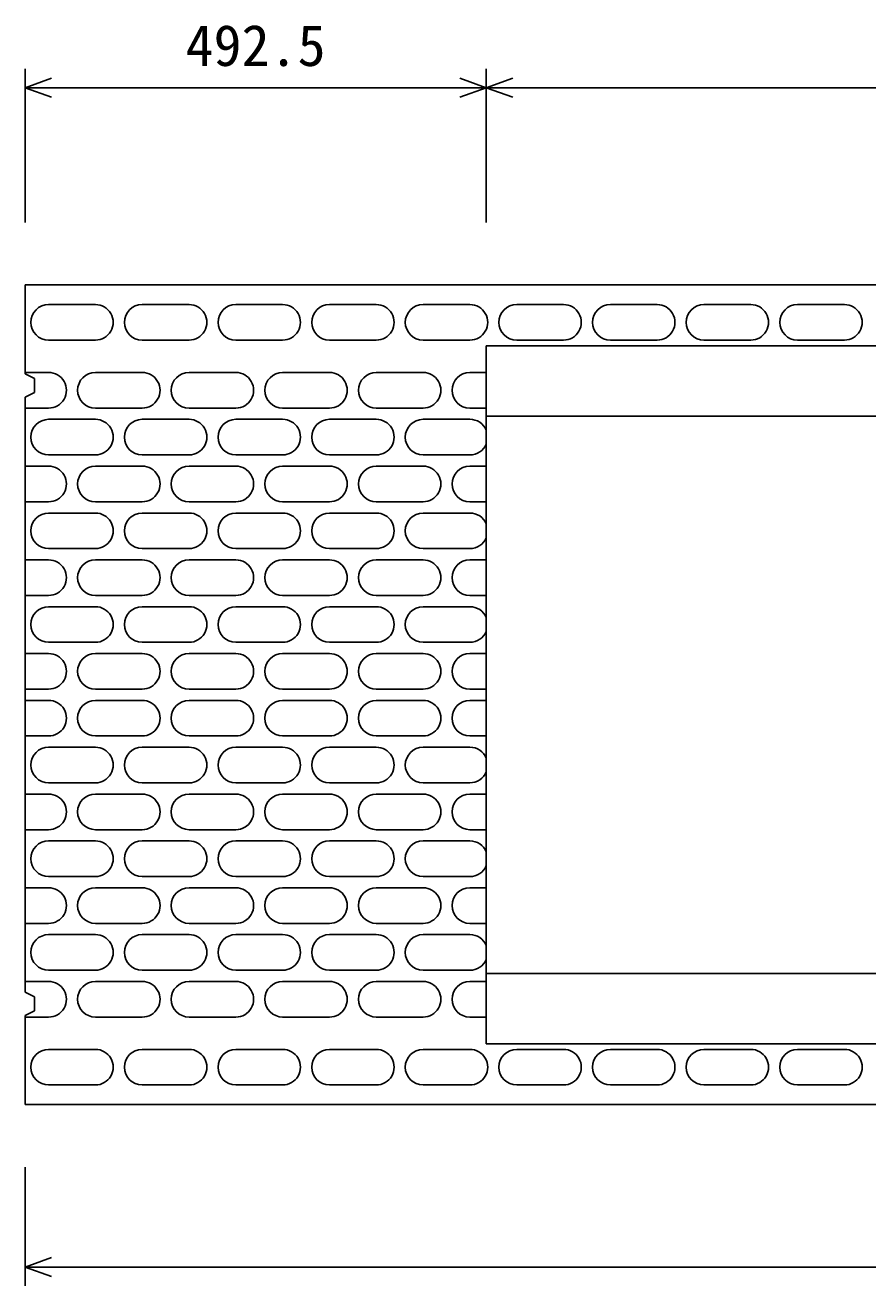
# Model space of a CAD drawing. Units: millimetres, scale not verified. Extents: x -16800 to 16800, y -5940 to 5940.
# Drawn here: x -9754 to -8854, y 2594 to 3939 of the extents above; entities that cross this region are included whole.
import ezdxf
from ezdxf.enums import TextEntityAlignment as Align

# ---------------------------------------------------------------- set-up
doc = ezdxf.new("R2010")
doc.units = ezdxf.units.MM
doc.header["$LTSCALE"] = 20
for name, color, linetype, lineweight in [('0-0_DIM', 7, 'Continuous', 25), ('0-2_HATCH', 6, 'Continuous', 25), ('0-5_OUTLINE', 3, 'Continuous', 25)]:
    doc.layers.add(name, color=color, linetype=linetype, lineweight=lineweight)
doc.styles.add('ＭＳ ゴシック', font='')
doc.styles.get('ＭＳ ゴシック').set_extended_font_data('MS Gothic')

msp = doc.modelspace()

# ---------------------------------------------------------------- linework, layer by layer
at = {"layer": '0-0_DIM'}
for p, q in [((-9753.83, 3892.7), (-9753.83, 3728.94)), ((-9261.32, 3892.7), (-9261.32, 3728.94)), ((-9753.83, 3872.7), (-9725.63, 3882.96)), ((-9289.52, 3882.96), (-9261.32, 3872.7)), ((-9261.32, 3872.7), (-9233.13, 3882.96)), ((-9261.32, 3872.7), (-9753.83, 3872.7)), ((-9725.63, 3862.44), (-9753.83, 3872.7)), ((-9261.32, 3872.7), (-9289.52, 3862.44)), ((-8246.33, 3872.7), (-9261.32, 3872.7)), ((-9233.13, 3862.44), (-9261.32, 3872.7)), ((-9753.83, 2593.94), (-9753.83, 2720.61)), ((-9753.83, 2613.94), (-9725.64, 2624.2)), ((-9753.83, 2613.94), (-7753.82, 2613.94)), ((-9725.64, 2603.68), (-9753.83, 2613.94))]:
    msp.add_line(p, q, dxfattribs=at)
at = {"layer": '0-2_HATCH'}
for p, q in [((-9678.83, 3641.27), (-9728.83, 3641.27)), ((-9578.83, 3641.27), (-9628.83, 3641.27)), ((-9478.83, 3641.27), (-9528.83, 3641.27)), ((-9378.83, 3641.27), (-9428.83, 3641.27)), ((-9278.83, 3641.27), (-9328.83, 3641.27)), ((-9178.83, 3641.27), (-9228.83, 3641.27)), ((-9078.83, 3641.27), (-9128.83, 3641.27)), ((-8978.83, 3641.27), (-9028.83, 3641.27)), ((-8878.83, 3641.27), (-8928.83, 3641.27)), ((-9728.83, 3603.27), (-9678.83, 3603.27)), ((-9628.83, 3603.27), (-9578.83, 3603.27)), ((-9528.83, 3603.27), (-9478.83, 3603.27)), ((-9428.83, 3603.27), (-9378.83, 3603.27)), ((-9328.83, 3603.27), (-9278.83, 3603.27)), ((-9228.83, 3603.27), (-9178.83, 3603.27)), ((-9128.83, 3603.27), (-9078.83, 3603.27)), ((-9028.83, 3603.27), (-8978.83, 3603.27)), ((-8928.83, 3603.27), (-8878.83, 3603.27)), ((-9728.83, 3568.77), (-9753.83, 3568.77)), ((-9628.83, 3568.77), (-9678.83, 3568.77)), ((-9528.83, 3568.77), (-9578.83, 3568.77)), ((-9428.83, 3568.77), (-9478.83, 3568.77)), ((-9328.83, 3568.77), (-9378.83, 3568.77)), ((-9261.32, 3568.77), (-9278.83, 3568.77)), ((-9753.83, 3530.77), (-9728.83, 3530.77)), ((-9678.83, 3530.77), (-9628.83, 3530.77)), ((-9578.83, 3530.77), (-9528.83, 3530.77)), ((-9478.83, 3530.77), (-9428.83, 3530.77)), ((-9378.83, 3530.77), (-9328.83, 3530.77)), ((-9278.83, 3530.77), (-9261.32, 3530.77)), ((-9678.83, 3518.77), (-9728.83, 3518.77)), ((-9578.83, 3518.77), (-9628.83, 3518.77)), ((-9478.83, 3518.77), (-9528.83, 3518.77)), ((-9378.83, 3518.77), (-9428.83, 3518.77)), ((-9278.83, 3518.77), (-9328.83, 3518.77)), ((-9728.83, 3480.77), (-9678.83, 3480.77)), ((-9628.83, 3480.77), (-9578.83, 3480.77)), ((-9528.83, 3480.77), (-9478.83, 3480.77)), ((-9428.83, 3480.77), (-9378.83, 3480.77)), ((-9328.83, 3480.77), (-9278.83, 3480.77)), ((-9728.83, 3468.77), (-9753.83, 3468.77)), ((-9628.83, 3468.77), (-9678.83, 3468.77)), ((-9528.83, 3468.77), (-9578.83, 3468.77)), ((-9428.83, 3468.77), (-9478.83, 3468.77)), ((-9328.83, 3468.77), (-9378.83, 3468.77)), ((-9261.32, 3468.77), (-9278.83, 3468.77)), ((-9753.83, 3430.77), (-9728.83, 3430.77)), ((-9678.83, 3418.77), (-9728.83, 3418.77)), ((-9678.83, 3430.77), (-9628.83, 3430.77)), ((-9578.83, 3418.77), (-9628.83, 3418.77)), ((-9578.83, 3430.77), (-9528.83, 3430.77)), ((-9478.83, 3418.77), (-9528.83, 3418.77)), ((-9478.83, 3430.77), (-9428.83, 3430.77)), ((-9378.83, 3418.77), (-9428.83, 3418.77)), ((-9378.83, 3430.77), (-9328.83, 3430.77)), ((-9278.83, 3418.77), (-9328.83, 3418.77)), ((-9278.83, 3430.77), (-9261.32, 3430.77)), ((-9728.83, 3380.77), (-9678.83, 3380.77)), ((-9628.83, 3380.77), (-9578.83, 3380.77)), ((-9528.83, 3380.77), (-9478.83, 3380.77)), ((-9428.83, 3380.77), (-9378.83, 3380.77)), ((-9328.83, 3380.77), (-9278.83, 3380.77)), ((-9728.83, 3368.77), (-9753.83, 3368.77)), ((-9628.83, 3368.77), (-9678.83, 3368.77)), ((-9528.83, 3368.77), (-9578.83, 3368.77)), ((-9428.83, 3368.77), (-9478.83, 3368.77)), ((-9328.83, 3368.77), (-9378.83, 3368.77)), ((-9261.32, 3368.77), (-9278.83, 3368.77)), ((-9753.83, 3330.77), (-9728.83, 3330.77)), ((-9678.83, 3330.77), (-9628.83, 3330.77)), ((-9578.83, 3330.77), (-9528.83, 3330.77)), ((-9478.83, 3330.77), (-9428.83, 3330.77)), ((-9378.83, 3330.77), (-9328.83, 3330.77)), ((-9278.83, 3330.77), (-9261.32, 3330.77)), ((-9678.83, 3318.77), (-9728.83, 3318.77)), ((-9578.83, 3318.77), (-9628.83, 3318.77)), ((-9478.83, 3318.77), (-9528.83, 3318.77)), ((-9378.83, 3318.77), (-9428.83, 3318.77)), ((-9278.83, 3318.77), (-9328.83, 3318.77)), ((-9728.83, 3280.77), (-9678.83, 3280.77)), ((-9628.83, 3280.77), (-9578.83, 3280.77)), ((-9528.83, 3280.77), (-9478.83, 3280.77)), ((-9428.83, 3280.77), (-9378.83, 3280.77)), ((-9328.83, 3280.77), (-9278.83, 3280.77)), ((-9728.83, 3268.77), (-9753.83, 3268.77)), ((-9628.83, 3268.77), (-9678.83, 3268.77)), ((-9528.83, 3268.77), (-9578.83, 3268.77)), ((-9428.83, 3268.77), (-9478.83, 3268.77)), ((-9328.83, 3268.77), (-9378.83, 3268.77)), ((-9261.32, 3268.77), (-9278.83, 3268.77)), ((-9753.83, 3230.77), (-9728.83, 3230.77)), ((-9678.83, 3230.77), (-9628.83, 3230.77)), ((-9578.83, 3230.77), (-9528.83, 3230.77)), ((-9478.83, 3230.77), (-9428.83, 3230.77)), ((-9378.83, 3230.77), (-9328.83, 3230.77)), ((-9278.83, 3230.77), (-9261.32, 3230.77)), ((-9753.83, 3218.77), (-9728.83, 3218.77)), ((-9678.83, 3218.77), (-9628.83, 3218.77)), ((-9578.83, 3218.77), (-9528.83, 3218.77)), ((-9478.83, 3218.77), (-9428.83, 3218.77)), ((-9378.83, 3218.77), (-9328.83, 3218.77)), ((-9278.83, 3218.77), (-9261.32, 3218.77)), ((-9728.83, 3180.77), (-9753.83, 3180.77)), ((-9628.83, 3180.77), (-9678.83, 3180.77)), ((-9528.83, 3180.77), (-9578.83, 3180.77)), ((-9428.83, 3180.77), (-9478.83, 3180.77)), ((-9328.83, 3180.77), (-9378.83, 3180.77)), ((-9261.32, 3180.77), (-9278.83, 3180.77)), ((-9728.83, 3168.77), (-9678.83, 3168.77)), ((-9628.83, 3168.77), (-9578.83, 3168.77)), ((-9528.83, 3168.77), (-9478.83, 3168.77)), ((-9428.83, 3168.77), (-9378.83, 3168.77)), ((-9328.83, 3168.77), (-9278.83, 3168.77)), ((-9678.83, 3130.77), (-9728.83, 3130.77)), ((-9578.83, 3130.77), (-9628.83, 3130.77)), ((-9478.83, 3130.77), (-9528.83, 3130.77)), ((-9378.83, 3130.77), (-9428.83, 3130.77)), ((-9278.83, 3130.77), (-9328.83, 3130.77)), ((-9753.83, 3118.77), (-9728.83, 3118.77)), ((-9678.83, 3118.77), (-9628.83, 3118.77)), ((-9578.83, 3118.77), (-9528.83, 3118.77)), ((-9478.83, 3118.77), (-9428.83, 3118.77)), ((-9378.83, 3118.77), (-9328.83, 3118.77)), ((-9278.83, 3118.77), (-9261.32, 3118.77)), ((-9728.83, 3080.77), (-9753.83, 3080.77)), ((-9728.83, 3068.77), (-9678.83, 3068.77)), ((-9628.83, 3080.77), (-9678.83, 3080.77)), ((-9628.83, 3068.77), (-9578.83, 3068.77)), ((-9528.83, 3080.77), (-9578.83, 3080.77)), ((-9528.83, 3068.77), (-9478.83, 3068.77)), ((-9428.83, 3080.77), (-9478.83, 3080.77)), ((-9428.83, 3068.77), (-9378.83, 3068.77)), ((-9328.83, 3080.77), (-9378.83, 3080.77)), ((-9328.83, 3068.77), (-9278.83, 3068.77)), ((-9261.32, 3080.77), (-9278.83, 3080.77)), ((-9678.83, 3030.77), (-9728.83, 3030.77)), ((-9578.83, 3030.77), (-9628.83, 3030.77)), ((-9478.83, 3030.77), (-9528.83, 3030.77)), ((-9378.83, 3030.77), (-9428.83, 3030.77)), ((-9278.83, 3030.77), (-9328.83, 3030.77)), ((-9753.83, 3018.77), (-9728.83, 3018.77)), ((-9678.83, 3018.77), (-9628.83, 3018.77)), ((-9578.83, 3018.77), (-9528.83, 3018.77)), ((-9478.83, 3018.77), (-9428.83, 3018.77)), ((-9378.83, 3018.77), (-9328.83, 3018.77)), ((-9278.83, 3018.77), (-9261.32, 3018.77)), ((-9728.83, 2980.77), (-9753.83, 2980.77)), ((-9628.83, 2980.77), (-9678.83, 2980.77)), ((-9528.83, 2980.77), (-9578.83, 2980.77)), ((-9428.83, 2980.77), (-9478.83, 2980.77)), ((-9328.83, 2980.77), (-9378.83, 2980.77)), ((-9261.32, 2980.77), (-9278.83, 2980.77)), ((-9728.83, 2968.77), (-9678.83, 2968.77)), ((-9628.83, 2968.77), (-9578.83, 2968.77)), ((-9528.83, 2968.77), (-9478.83, 2968.77)), ((-9428.83, 2968.77), (-9378.83, 2968.77)), ((-9328.83, 2968.77), (-9278.83, 2968.77)), ((-9678.83, 2930.77), (-9728.83, 2930.77)), ((-9578.83, 2930.77), (-9628.83, 2930.77)), ((-9478.83, 2930.77), (-9528.83, 2930.77)), ((-9378.83, 2930.77), (-9428.83, 2930.77)), ((-9278.83, 2930.77), (-9328.83, 2930.77)), ((-9753.83, 2918.77), (-9728.83, 2918.77)), ((-9678.83, 2918.77), (-9628.83, 2918.77)), ((-9578.83, 2918.77), (-9528.83, 2918.77)), ((-9478.83, 2918.77), (-9428.83, 2918.77)), ((-9378.83, 2918.77), (-9328.83, 2918.77)), ((-9278.83, 2918.77), (-9261.32, 2918.77)), ((-9728.83, 2880.77), (-9753.83, 2880.77)), ((-9628.83, 2880.77), (-9678.83, 2880.77)), ((-9528.83, 2880.77), (-9578.83, 2880.77)), ((-9428.83, 2880.77), (-9478.83, 2880.77)), ((-9328.83, 2880.77), (-9378.83, 2880.77)), ((-9261.32, 2880.77), (-9278.83, 2880.77)), ((-9728.83, 2846.27), (-9678.83, 2846.27)), ((-9628.83, 2846.27), (-9578.83, 2846.27)), ((-9528.83, 2846.27), (-9478.83, 2846.27)), ((-9428.83, 2846.27), (-9378.83, 2846.27)), ((-9328.83, 2846.27), (-9278.83, 2846.27)), ((-9228.83, 2846.27), (-9178.83, 2846.27)), ((-9128.83, 2846.27), (-9078.83, 2846.27)), ((-9028.83, 2846.27), (-8978.83, 2846.27)), ((-8928.83, 2846.27), (-8878.83, 2846.27)), ((-9678.83, 2808.27), (-9728.83, 2808.27)), ((-9578.83, 2808.27), (-9628.83, 2808.27)), ((-9478.83, 2808.27), (-9528.83, 2808.27)), ((-9378.83, 2808.27), (-9428.83, 2808.27)), ((-9278.83, 2808.27), (-9328.83, 2808.27)), ((-9178.83, 2808.27), (-9228.83, 2808.27)), ((-9078.83, 2808.27), (-9128.83, 2808.27)), ((-8978.83, 2808.27), (-9028.83, 2808.27)), ((-8878.83, 2808.27), (-8928.83, 2808.27))]:
    msp.add_line(p, q, dxfattribs=at)
for centre, start, end in [((-9728.83, 3622.27), 90.00002, 270), ((-9678.83, 3622.27), 270, 90.00002), ((-9628.83, 3622.27), 90.00002, 270), ((-9578.83, 3622.27), 270, 90.00002), ((-9528.83, 3622.27), 90.00002, 270), ((-9478.83, 3622.27), 270, 90.00002), ((-9428.83, 3622.27), 90.00002, 270), ((-9378.83, 3622.27), 270, 90.00002), ((-9328.83, 3622.27), 90.00002, 270), ((-9278.83, 3622.27), 270, 90.00002), ((-9228.83, 3622.27), 90.00002, 270), ((-9178.83, 3622.27), 270, 90.00002), ((-9128.83, 3622.27), 90.00002, 270), ((-9078.83, 3622.27), 270, 90.00002), ((-9028.83, 3622.27), 90.00002, 270), ((-8978.83, 3622.27), 270, 90.00002), ((-8928.83, 3622.27), 90.00002, 270), ((-8878.83, 3622.27), 270, 90.00002), ((-9728.83, 3549.77), 270, 90.00002), ((-9678.83, 3549.77), 90.00002, 270), ((-9628.83, 3549.77), 270, 90.00002), ((-9578.83, 3549.77), 90.00002, 270), ((-9528.83, 3549.77), 270, 90.00002), ((-9478.83, 3549.77), 90.00002, 270), ((-9428.83, 3549.77), 270, 90.00002), ((-9378.83, 3549.77), 90.00002, 270), ((-9328.83, 3549.77), 270, 90.00002), ((-9278.83, 3549.77), 90.00002, 270), ((-9728.83, 3499.77), 90.00002, 270), ((-9678.83, 3499.77), 270, 90.00002), ((-9628.83, 3499.77), 90.00002, 270), ((-9578.83, 3499.77), 270, 90.00002), ((-9528.83, 3499.77), 90.00002, 270), ((-9478.83, 3499.77), 270, 90.00002), ((-9428.83, 3499.77), 90.00002, 270), ((-9378.83, 3499.77), 270, 90.00002), ((-9328.83, 3499.77), 90.00002, 270), ((-9278.83, 3499.77), 22.91228, 90.42218), ((-9278.83, 3499.77), 270, 337.08773), ((-9728.83, 3449.77), 270, 90.00002), ((-9678.83, 3449.77), 90.00002, 270), ((-9628.83, 3449.77), 270, 90.00002), ((-9578.83, 3449.77), 90.00002, 270), ((-9528.83, 3449.77), 270, 90.00002), ((-9478.83, 3449.77), 90.00002, 270), ((-9428.83, 3449.77), 270, 90.00002), ((-9378.83, 3449.77), 90.00002, 270), ((-9328.83, 3449.77), 270, 90.00002), ((-9278.83, 3449.77), 90.00002, 270), ((-9728.83, 3399.77), 90.00002, 270), ((-9678.83, 3399.77), 270, 90.00002), ((-9628.83, 3399.77), 90.00002, 270), ((-9578.83, 3399.77), 270, 90.00002), ((-9528.83, 3399.77), 90.00002, 270), ((-9478.83, 3399.77), 270, 90.00002), ((-9428.83, 3399.77), 90.00002, 270), ((-9378.83, 3399.77), 270, 90.00002), ((-9328.83, 3399.77), 90.00002, 270), ((-9278.83, 3399.77), 22.91228, 90.42218), ((-9278.83, 3399.77), 270, 337.08773), ((-9728.83, 3349.77), 270, 90.00002), ((-9678.83, 3349.77), 90.00002, 270), ((-9628.83, 3349.77), 270, 90.00002), ((-9578.83, 3349.77), 90.00002, 270), ((-9528.83, 3349.77), 270, 90.00002), ((-9478.83, 3349.77), 90.00002, 270), ((-9428.83, 3349.77), 270, 90.00002), ((-9378.83, 3349.77), 90.00002, 270), ((-9328.83, 3349.77), 270, 90.00002), ((-9278.83, 3349.77), 90.00002, 270), ((-9728.83, 3299.77), 90.00002, 270), ((-9678.83, 3299.77), 270, 90.00002), ((-9628.83, 3299.77), 90.00002, 270), ((-9578.83, 3299.77), 270, 90.00002), ((-9528.83, 3299.77), 90.00002, 270), ((-9478.83, 3299.77), 270, 90.00002), ((-9428.83, 3299.77), 90.00002, 270), ((-9378.83, 3299.77), 270, 90.00002), ((-9328.83, 3299.77), 90.00002, 270), ((-9278.83, 3299.77), 22.91228, 90.42218), ((-9278.83, 3299.77), 270, 337.08773), ((-9728.83, 3249.78), 270, 90.00002), ((-9678.83, 3249.78), 90.00002, 270), ((-9628.83, 3249.78), 270, 90.00002), ((-9578.83, 3249.78), 90.00002, 270), ((-9528.83, 3249.78), 270, 90.00002), ((-9478.83, 3249.78), 90.00002, 270), ((-9428.83, 3249.78), 270, 90.00002), ((-9378.83, 3249.78), 90.00002, 270), ((-9328.83, 3249.78), 270, 90.00002), ((-9278.83, 3249.78), 90.00002, 270), ((-9728.83, 3199.77), 270, 90.00002), ((-9678.83, 3199.77), 90.00002, 269.99997), ((-9628.83, 3199.77), 270, 90.00002), ((-9578.83, 3199.77), 90.00002, 269.99997), ((-9528.83, 3199.77), 270, 90.00002), ((-9478.83, 3199.77), 90.00002, 269.99997), ((-9428.83, 3199.77), 270, 90.00002), ((-9378.83, 3199.77), 90.00002, 269.99997), ((-9328.83, 3199.77), 270, 90.00002), ((-9278.83, 3199.77), 90.00002, 269.99997), ((-9728.83, 3149.77), 90.00002, 269.99997), ((-9678.83, 3149.77), 270, 90.00002), ((-9628.83, 3149.77), 90.00002, 269.99997), ((-9578.83, 3149.77), 270, 90.00002), ((-9528.83, 3149.77), 90.00002, 269.99997), ((-9478.83, 3149.77), 270, 90.00002), ((-9428.83, 3149.77), 90.00002, 269.99997), ((-9378.83, 3149.77), 270, 90.00002), ((-9328.83, 3149.77), 90.00002, 269.99997), ((-9278.83, 3149.77), 22.91229, 90.00002), ((-9278.83, 3149.77), 269.57782, 337.08773), ((-9728.83, 3099.77), 270, 90.00002), ((-9678.83, 3099.77), 90.00002, 269.99997), ((-9628.83, 3099.77), 270, 90.00002), ((-9578.83, 3099.77), 90.00002, 269.99997), ((-9528.83, 3099.77), 270, 90.00002), ((-9478.83, 3099.77), 90.00002, 269.99997), ((-9428.83, 3099.77), 270, 90.00002), ((-9378.83, 3099.77), 90.00002, 269.99997), ((-9328.83, 3099.77), 270, 90.00002), ((-9278.83, 3099.77), 90.00002, 269.99997), ((-9728.83, 3049.77), 90.00002, 269.99997), ((-9678.83, 3049.77), 270, 90.00002), ((-9628.83, 3049.77), 90.00002, 269.99997), ((-9578.83, 3049.77), 270, 90.00002), ((-9528.83, 3049.77), 90.00002, 269.99997), ((-9478.83, 3049.77), 270, 90.00002), ((-9428.83, 3049.77), 90.00002, 269.99997), ((-9378.83, 3049.77), 270, 90.00002), ((-9328.83, 3049.77), 90.00002, 269.99997), ((-9278.83, 3049.77), 22.91229, 90.00002), ((-9278.83, 3049.77), 269.57782, 337.08773), ((-9728.83, 2999.77), 270, 90.00002), ((-9678.83, 2999.77), 90.00002, 269.99997), ((-9628.83, 2999.77), 270, 90.00002), ((-9578.83, 2999.77), 90.00002, 269.99997), ((-9528.83, 2999.77), 270, 90.00002), ((-9478.83, 2999.77), 90.00002, 269.99997), ((-9428.83, 2999.77), 270, 90.00002), ((-9378.83, 2999.77), 90.00002, 269.99997), ((-9328.83, 2999.77), 270, 90.00002), ((-9278.83, 2999.77), 90.00002, 269.99997), ((-9728.83, 2949.77), 90.00002, 269.99997), ((-9678.83, 2949.77), 270, 90.00002), ((-9628.83, 2949.77), 90.00002, 269.99997), ((-9578.83, 2949.77), 270, 90.00002), ((-9528.83, 2949.77), 90.00002, 269.99997), ((-9478.83, 2949.77), 270, 90.00002), ((-9428.83, 2949.77), 90.00002, 269.99997), ((-9378.83, 2949.77), 270, 90.00002), ((-9328.83, 2949.77), 90.00002, 269.99997), ((-9278.83, 2949.77), 22.91229, 90.00002), ((-9278.83, 2949.77), 269.57782, 337.08773), ((-9728.83, 2899.77), 270, 90.00002), ((-9678.83, 2899.77), 90.00002, 269.99997), ((-9628.83, 2899.77), 270, 90.00002), ((-9578.83, 2899.77), 90.00002, 269.99997), ((-9528.83, 2899.77), 270, 90.00002), ((-9478.83, 2899.77), 90.00002, 269.99997), ((-9428.83, 2899.77), 270, 90.00002), ((-9378.83, 2899.77), 90.00002, 269.99997), ((-9328.83, 2899.77), 270, 90.00002), ((-9278.83, 2899.77), 90.00002, 269.99997), ((-9728.83, 2827.27), 90.00002, 269.99997), ((-9678.83, 2827.27), 270, 90.00002), ((-9628.83, 2827.27), 90.00002, 269.99997), ((-9578.83, 2827.27), 270, 90.00002), ((-9528.83, 2827.27), 90.00002, 269.99997), ((-9478.83, 2827.27), 270, 90.00002), ((-9428.83, 2827.27), 90.00002, 269.99997), ((-9378.83, 2827.27), 270, 90.00002), ((-9328.83, 2827.27), 90.00002, 269.99997), ((-9278.83, 2827.27), 270, 90.00002), ((-9228.83, 2827.27), 90.00002, 269.99997), ((-9178.83, 2827.27), 270, 90.00002), ((-9128.83, 2827.27), 90.00002, 269.99997), ((-9078.83, 2827.27), 270, 90.00002), ((-9028.83, 2827.27), 90.00002, 269.99997), ((-8978.83, 2827.27), 270, 90.00002), ((-8928.83, 2827.27), 90.00002, 269.99997), ((-8878.83, 2827.27), 270, 90.00002)]:
    msp.add_arc(centre, 19, start, end, dxfattribs=at)
at = {"layer": '0-5_OUTLINE'}
for p, q in [((-9753.83, 3662.27), (-9753.83, 3567.27)), ((-9753.83, 3662.27), (-7753.83, 3662.27)), ((-9261.32, 3597.27), (-9261.32, 2852.27)), ((-9261.32, 3597.27), (-8246.33, 3597.27)), ((-9753.83, 3567.27), (-9743.83, 3562.27)), ((-9743.83, 3562.27), (-9743.83, 3547.27)), ((-9743.83, 3547.27), (-9753.83, 3542.27)), ((-9753.83, 3542.27), (-9753.83, 2907.27)), ((-9261.32, 3522.27), (-8246.33, 3522.27)), ((-9261.32, 2927.27), (-8246.33, 2927.27)), ((-9743.83, 2902.27), (-9753.83, 2907.27)), ((-9743.83, 2902.27), (-9743.83, 2887.27)), ((-9743.83, 2887.27), (-9753.83, 2882.27)), ((-9753.83, 2882.27), (-9753.83, 2787.27)), ((-9261.32, 2852.27), (-8246.33, 2852.27)), ((-9753.83, 2787.27), (-7753.83, 2787.27))]:
    msp.add_line(p, q, dxfattribs=at)

# ---------------------------------------------------------------- texts
at = {"layer": '0-0_DIM', "style": 'ＭＳ ゴシック'}
msp.add_text('492.5', height=43.99, dxfattribs=at).set_placement((-9582.57, 3882.7), align=Align.BOTTOM_LEFT)

doc.saveas('drawing.dxf')
